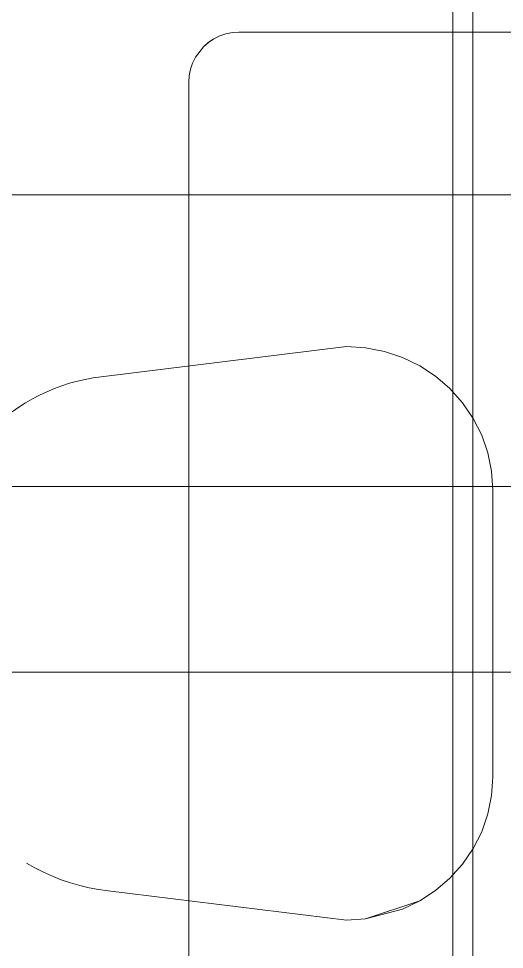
# Model space of a CAD drawing. Extents: x -566 to 72611, y -487 to 32334.
# Drawn here: x 94.16 to 106.89, y 222.88 to 247.26 of the extents above; entities that cross this region are included whole.
import ezdxf

# ---------------------------------------------------------------- set-up
doc = ezdxf.new("R2010")
doc.units = 0
doc.header["$LTSCALE"] = 0.5
doc.header["$MEASUREMENT"] = 0
doc.layers.add('ceilling', color=141, linetype='CONTINUOUS', lineweight=18)
doc.layers.add('floor', color=7, linetype='CONTINUOUS', lineweight=5, true_color=0xcfcfcf)
doc.layers.add('layout', color=7, linetype='CONTINUOUS', lineweight=5, true_color=0xcfcfcf)

msp = doc.modelspace()

# ---------------------------------------------------------------- hatches: boundary and pattern name
at = {"layer": 'floor'}
h = msp.add_hatch(dxfattribs=at)
h.set_pattern_fill('ANSI37', color=256, scale=100, angle=45)
h.set_pattern_definition([(90, (243.028, 267.632), (-12.5, 9e-16), []), (180, (243.028, 267.632), (-9e-16, -12.5), [])])
h.paths.add_polyline_path([(253.46925, 349.5), (154.11744, 349.5), (154.11744, 348.5), (101.14781, 348.5), (101.14781, 349.5), (0, 349.5), (0, 344.5), (36, 344.5, -0.33835703), (0, 308.66941), (0, 308.5), (0, 173.75), (253.46925, 173.75)])
h.paths.add_polyline_path([(36, 344.5), (0, 344.5), (0, 308.66941, 0.33835703)], flags=17)
h.paths.add_polyline_path([(253.46925, 173.75), (0, 173.75), (0, 173.74997), (0, 169.75), (253.46925, 169.75)])
h.paths.add_polyline_path([(253.46925, 169.75), (0, 169.75), (0, 149.21137), (36, 149.21137, -0.33835703), (0, 113.38078), (0, 113.21137), (0, 29.94998), (0, -5), (253.46925, -5)])
h.paths.add_polyline_path([(36, 149.21137), (0, 149.21137), (0, 113.38078, 0.33835703)], flags=17)
h.paths.add_polyline_path([(575.25, 169.75), (510, 169.75), (474.75, 169.75), (327.5, 169.75), (285.46925, 169.75), (285.46925, 165.75), (253.46925, 165.75), (253.46925, -5), (263.99725, -5), (263.99725, 95.99051), (287, 95.99051), (287, 97.5), (292, 97.5), (292, -5), (341.25, -5), (341.25, 13.02988), (341.25012, 15.02988), (346.24839, 15.02988, 0.36108524), (374.08728, 41.24999), (346.25012, 41.24999), (346.25012, 42.99999), (341.25, 42.99999), (341.25, 44.99999), (341.25, 97.5), (357.75, 97.5), (405.75, 97.5), (575.25, 97.5)])

# ---------------------------------------------------------------- linework, layer by layer
at = {"layer": 'ceilling'}
for p, q in [((106.06343, 349.5), (106.06343, 173.75)), ((0, 235), (533.5, 235))]:
    msp.add_line(p, q, dxfattribs=at)
at = {"layer": 'layout'}
for points in [[(99.27717, 246.7282, 70.22398), (99.43049, 246.80584, 70.2116), (99.2762, 246.72979, 70.2116)], [(99.43049, 246.80584, 70.2116), (99.27717, 246.7282, 70.22398), (99.43122, 246.80419, 70.22398)], [(99.43122, 246.80419, 70.22398), (99.59346, 246.8612, 70.2116), (99.43049, 246.80584, 70.2116)], [(99.59346, 246.8612, 70.2116), (99.43122, 246.80419, 70.22398), (99.59394, 246.85943, 70.22398)], [(99.59394, 246.85943, 70.22398), (99.76216, 246.89471, 70.2116), (99.59346, 246.8612, 70.2116)], [(99.76216, 246.89471, 70.2116), (99.59394, 246.85943, 70.22398), (99.7624, 246.89294, 70.22398)], [(99.7624, 246.89294, 70.22398), (99.93379, 246.906, 70.2116), (99.76216, 246.89471, 70.2116)], [(99.93379, 246.906, 70.2116), (99.7624, 246.89294, 70.22398), (99.93391, 246.90417, 70.22398)], [(99.93391, 246.90417, 70.22398), (129.35908, 246.906, 70.2116), (99.93379, 246.906, 70.2116)], [(129.35908, 246.906, 70.2116), (99.93391, 246.90417, 70.22398), (129.35908, 246.90417, 70.22398)], [(98.79487, 246.24834, 70.2116), (99.00508, 246.51952, 70.22398), (99.00386, 246.52074, 70.2116)], [(99.00508, 246.51952, 70.22398), (99.13313, 246.63421, 70.2116), (99.00386, 246.52074, 70.2116)], [(99.13313, 246.63421, 70.2116), (99.00508, 246.51952, 70.22398), (99.13423, 246.63274, 70.22398)], [(99.13423, 246.63274, 70.22398), (99.2762, 246.72979, 70.2116), (99.13313, 246.63421, 70.2116)], [(99.2762, 246.72979, 70.2116), (99.13423, 246.63274, 70.22398), (99.27717, 246.7282, 70.22398)], [(98.6634, 245.93114, 70.2116), (98.72041, 246.09338, 70.22398), (98.7187, 246.09405, 70.2116)], [(98.72041, 246.09338, 70.22398), (98.6634, 245.93114, 70.2116), (98.66511, 245.93072, 70.22398)], [(98.7187, 246.09405, 70.2116), (98.79634, 246.24749, 70.22398), (98.79487, 246.24834, 70.2116)], [(98.62983, 245.76244, 70.2116), (98.66511, 245.93072, 70.22398), (98.6634, 245.93114, 70.2116)], [(98.66511, 245.93072, 70.22398), (98.62983, 245.76244, 70.2116), (98.63166, 245.7622, 70.22398)], [(98.63166, 245.7622, 70.22398), (98.66719, 245.93017, 70.2299), (98.66511, 245.93072, 70.22398)], [(98.6186, 245.59075, 70.2116), (98.63166, 245.7622, 70.22398), (98.62983, 245.76244, 70.2116)], [(98.63166, 245.7622, 70.22398), (98.6186, 245.59075, 70.2116), (98.62043, 245.59069, 70.22398)], [(98.6186, 229.66595, 70.2116), (98.62043, 245.59069, 70.22398), (98.6186, 245.59075, 70.2116)], [(98.62043, 245.59069, 70.22398), (98.63374, 245.76189, 70.2299), (98.63166, 245.7622, 70.22398)], [(96.32795, 237.87688, 59.43378), (102.75325, 238.6643, 60.56059), (102.75325, 238.6643, 59.43378)], [(102.75325, 238.6643, 60.56059), (96.32795, 237.87688, 59.43378), (96.32795, 237.87688, 60.56059)], [(102.75325, 238.6643, 59.43378), (103.25325, 238.63219, 60.56059), (103.25325, 238.63219, 59.43378)], [(103.25325, 238.63219, 60.56059), (102.75325, 238.6643, 59.43378), (102.75325, 238.6643, 60.56059)], [(103.25325, 238.63219, 59.43378), (103.74482, 238.53631, 60.56059), (103.74482, 238.53631, 59.43378)], [(103.74482, 238.53631, 60.56059), (103.25325, 238.63219, 59.43378), (103.25325, 238.63219, 60.56059)], [(103.74482, 238.53631, 59.43378), (104.21931, 238.37841, 60.56059), (104.21931, 238.37841, 59.43378)], [(104.21931, 238.37841, 60.56059), (103.74482, 238.53631, 59.43378), (103.74482, 238.53631, 60.56059)], [(104.21931, 238.37841, 59.43378), (104.66877, 238.16112, 60.56059), (104.66877, 238.16112, 59.43378)], [(104.66877, 238.16112, 60.56059), (104.21931, 238.37841, 59.43378), (104.21931, 238.37841, 60.56059)], [(104.66877, 238.16112, 59.43378), (105.08552, 237.88811, 60.56059), (105.08552, 237.88811, 59.43378)], [(105.08552, 237.88811, 60.56059), (104.66877, 238.16112, 59.43378), (104.66877, 238.16112, 60.56059)], [(95.50056, 237.70403, 59.43378), (95.70442, 237.76025, 60.56059), (95.70442, 237.76025, 59.43378)], [(95.70442, 237.76025, 60.56059), (95.50056, 237.70403, 59.43378), (95.50056, 237.70403, 60.56059)], [(95.70442, 237.76025, 59.43378), (95.91047, 237.80785, 60.56059), (95.91047, 237.80785, 59.43378)], [(95.91047, 237.80785, 60.56059), (95.70442, 237.76025, 59.43378), (95.70442, 237.76025, 60.56059)], [(95.91047, 237.80785, 59.43378), (96.11848, 237.84673, 60.56059), (96.11848, 237.84673, 59.43378)], [(96.11848, 237.84673, 60.56059), (95.91047, 237.80785, 59.43378), (95.91047, 237.80785, 60.56059)], [(96.11848, 237.84673, 59.43378), (96.32795, 237.87688, 60.56059), (96.32795, 237.87688, 59.43378)], [(96.32795, 237.87688, 60.56059), (96.11848, 237.84673, 59.43378), (96.11848, 237.84673, 60.56059)], [(105.08552, 237.88811, 59.43378), (105.46223, 237.5642, 60.56059), (105.46223, 237.5642, 59.43378)], [(105.46223, 237.5642, 60.56059), (105.08552, 237.88811, 59.43378), (105.08552, 237.88811, 60.56059)], [(94.7154, 237.39544, 59.43378), (94.90644, 237.48492, 60.56059), (94.90644, 237.48492, 59.43378)], [(94.90644, 237.48492, 60.56059), (94.7154, 237.39544, 59.43378), (94.7154, 237.39544, 60.56059)], [(94.90644, 237.48492, 59.43378), (95.10127, 237.56622, 60.56059), (95.10127, 237.56622, 59.43378)], [(95.10127, 237.56622, 60.56059), (94.90644, 237.48492, 59.43378), (94.90644, 237.48492, 60.56059)], [(95.10127, 237.56622, 59.43378), (95.29939, 237.63934, 60.56059), (95.29939, 237.63934, 59.43378)], [(95.29939, 237.63934, 60.56059), (95.10127, 237.56622, 59.43378), (95.10127, 237.56622, 60.56059)], [(95.29939, 237.63934, 59.43378), (95.50056, 237.70403, 60.56059), (95.50056, 237.70403, 59.43378)], [(95.50056, 237.70403, 60.56059), (95.29939, 237.63934, 59.43378), (95.29939, 237.63934, 60.56059)], [(105.46223, 237.5642, 60.56059), (105.79267, 237.19482, 59.43378), (105.46223, 237.5642, 59.43378)], [(105.79267, 237.19482, 59.43378), (105.46223, 237.5642, 60.56059), (105.79267, 237.19482, 60.56059)], [(94.3459, 237.19292, 59.43378), (94.52851, 237.29809, 60.56059), (94.52851, 237.29809, 59.43378)], [(94.52851, 237.29809, 60.56059), (94.3459, 237.19292, 59.43378), (94.3459, 237.19292, 60.56059)], [(94.52851, 237.29809, 59.43378), (94.7154, 237.39544, 60.56059), (94.7154, 237.39544, 59.43378)], [(94.7154, 237.39544, 60.56059), (94.52851, 237.29809, 59.43378), (94.52851, 237.29809, 60.56059)], [(93.99543, 236.9602, 59.43378), (94.16816, 237.08025, 60.56059), (94.16816, 237.08025, 59.43378)], [(94.16816, 237.08025, 60.56059), (93.99543, 236.9602, 59.43378), (93.99543, 236.9602, 60.56059)], [(94.16816, 237.08025, 59.43378), (94.3459, 237.19292, 60.56059), (94.3459, 237.19292, 59.43378)], [(94.3459, 237.19292, 60.56059), (94.16816, 237.08025, 59.43378), (94.16816, 237.08025, 60.56059)], [(105.79267, 237.19482, 60.56059), (106.07112, 236.78631, 59.43378), (105.79267, 237.19482, 59.43378)], [(106.07112, 236.78631, 59.43378), (105.79267, 237.19482, 60.56059), (106.07112, 236.78631, 60.56059)], [(106.07112, 236.78631, 60.56059), (106.2928, 236.34563, 59.43378), (106.07112, 236.78631, 59.43378)], [(106.2928, 236.34563, 59.43378), (106.07112, 236.78631, 60.56059), (106.2928, 236.34563, 60.56059)], [(106.2928, 236.34563, 60.56059), (106.45393, 235.88042, 59.43378), (106.2928, 236.34563, 59.43378)], [(106.45393, 235.88042, 59.43378), (106.2928, 236.34563, 60.56059), (106.45393, 235.88042, 60.56059)], [(106.45393, 235.88042, 60.56059), (106.55159, 235.39855, 59.43378), (106.45393, 235.88042, 59.43378)], [(106.55159, 235.39855, 59.43378), (106.45393, 235.88042, 60.56059), (106.55159, 235.39855, 60.56059)], [(106.55159, 235.39855, 60.56059), (106.58442, 234.90826, 59.43378), (106.55159, 235.39855, 59.43378)], [(106.58442, 234.90826, 59.43378), (106.55159, 235.39855, 60.56059), (106.58442, 234.90826, 60.56059)], [(106.58442, 234.90826, 60.56059), (106.58442, 227.39614, 59.43378), (106.58442, 234.90826, 59.43378)], [(106.58442, 227.39614, 59.43378), (106.58442, 234.90826, 60.56059), (106.58442, 227.39614, 60.56059)], [(98.62043, 214.8503, 70.22398), (98.6186, 229.66595, 70.2116), (98.6186, 214.85024, 70.2116)], [(106.58442, 227.39614, 60.56059), (106.55159, 226.90588, 59.43378), (106.58442, 227.39614, 59.43378)], [(106.55159, 226.90588, 59.43378), (106.58442, 227.39614, 60.56059), (106.55159, 226.90588, 60.56059)], [(106.55159, 226.90588, 60.56059), (106.45393, 226.424, 59.43378), (106.55159, 226.90588, 59.43378)], [(106.45393, 226.424, 59.43378), (106.55159, 226.90588, 60.56059), (106.45393, 226.424, 60.56059)], [(106.45393, 226.424, 60.56059), (106.2928, 225.95876, 59.43378), (106.45393, 226.424, 59.43378)], [(106.2928, 225.95876, 59.43378), (106.45393, 226.424, 60.56059), (106.2928, 225.95876, 60.56059)], [(106.2928, 225.95876, 60.56059), (106.07112, 225.51812, 59.43378), (106.2928, 225.95876, 59.43378)], [(106.07112, 225.51812, 59.43378), (106.2928, 225.95876, 60.56059), (106.07112, 225.51812, 60.56059)], [(106.07112, 225.51812, 60.56059), (105.79267, 225.10958, 59.43378), (106.07112, 225.51812, 59.43378)], [(105.79267, 225.10958, 59.43378), (106.07112, 225.51812, 60.56059), (105.79267, 225.10958, 60.56059)], [(94.37373, 225.13412, 60.56059), (94.59309, 225.01034, 59.43378), (94.59309, 225.01034, 60.56059)], [(94.59309, 225.01034, 59.43378), (94.37373, 225.13412, 60.56059), (94.37373, 225.13412, 59.43378)], [(105.79267, 225.10958, 60.56059), (105.46223, 224.7402, 59.43378), (105.79267, 225.10958, 59.43378)], [(105.46223, 224.7402, 59.43378), (105.79267, 225.10958, 60.56059), (105.46223, 224.7402, 60.56059)], [(94.59309, 225.01034, 60.56059), (94.81807, 224.89678, 59.43378), (94.81807, 224.89678, 60.56059)], [(94.81807, 224.89678, 59.43378), (94.59309, 225.01034, 60.56059), (94.59309, 225.01034, 59.43378)], [(94.81807, 224.89678, 60.56059), (95.04817, 224.79366, 59.43378), (95.04817, 224.79366, 60.56059)], [(95.04817, 224.79366, 59.43378), (94.81807, 224.89678, 60.56059), (94.81807, 224.89678, 59.43378)], [(95.28303, 224.70119, 59.43378), (95.04817, 224.79366, 60.56059), (95.04817, 224.79366, 59.43378)], [(95.28303, 224.70119, 60.56059), (95.28303, 224.70119, 59.43378), (95.04817, 224.79366, 60.56059)], [(95.28303, 224.70119, 60.56059), (95.52204, 224.61962, 59.43378), (95.52204, 224.61962, 60.56059)], [(95.52204, 224.61962, 59.43378), (95.28303, 224.70119, 60.56059), (95.28303, 224.70119, 59.43378)], [(95.52204, 224.61962, 60.56059), (95.76472, 224.54909, 59.43378), (95.76472, 224.54909, 60.56059)], [(95.76472, 224.54909, 59.43378), (95.52204, 224.61962, 60.56059), (95.52204, 224.61962, 59.43378)], [(105.08552, 224.41625, 60.56059), (105.46223, 224.7402, 59.43378), (105.46223, 224.7402, 60.56059)], [(105.46223, 224.7402, 59.43378), (105.08552, 224.41625, 60.56059), (105.08552, 224.41625, 59.43378)], [(95.76472, 224.54909, 60.56059), (96.01045, 224.4898, 59.43378), (96.01045, 224.4898, 60.56059)], [(96.01045, 224.4898, 59.43378), (95.76472, 224.54909, 60.56059), (95.76472, 224.54909, 59.43378)], [(96.01045, 224.4898, 60.56059), (96.25874, 224.44183, 59.43378), (96.25874, 224.44183, 60.56059)], [(96.25874, 224.44183, 59.43378), (96.01045, 224.4898, 60.56059), (96.01045, 224.4898, 59.43378)], [(96.25874, 224.44183, 60.56059), (96.50911, 224.4053, 59.43378), (96.50911, 224.4053, 60.56059)], [(96.50911, 224.4053, 59.43378), (96.25874, 224.44183, 60.56059), (96.25874, 224.44183, 59.43378)], [(96.50911, 224.4053, 60.56059), (102.75325, 223.64007, 59.43378), (102.75325, 223.64007, 60.56059)], [(102.75325, 223.64007, 59.43378), (96.50911, 224.4053, 60.56059), (96.50911, 224.4053, 59.43378)], [(104.66877, 224.1433, 60.56059), (105.08552, 224.41625, 59.43378), (105.08552, 224.41625, 60.56059)], [(105.08552, 224.41625, 59.43378), (104.66877, 224.1433, 60.56059), (104.66877, 224.1433, 59.43378)], [(104.66877, 224.1433, 59.43378), (104.21931, 223.92599, 60.56059), (103.25325, 223.6722, 59.43378)], [(104.21931, 223.92599, 60.56059), (104.66877, 224.1433, 59.43378), (104.66877, 224.1433, 60.56059)], [(102.75325, 223.64007, 60.56059), (103.25325, 223.6722, 59.43378), (103.25325, 223.6722, 60.56059)], [(103.25325, 223.6722, 59.43378), (102.75325, 223.64007, 60.56059), (102.75325, 223.64007, 59.43378)]]:
    msp.add_3dface(points, dxfattribs=at)

doc.saveas('drawing.dxf')
